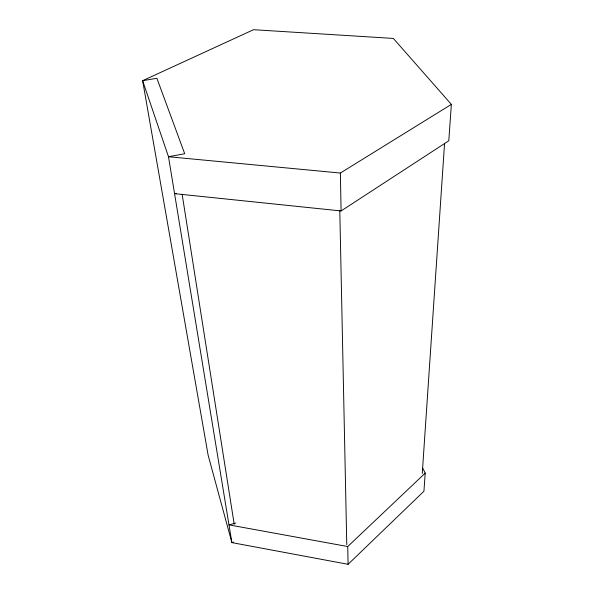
<?xml version="1.0" encoding="UTF-8"?>
<svg xmlns="http://www.w3.org/2000/svg" width="594" height="594" viewBox="0 0 594 594"><rect width="100%" height="100%" fill="white"/><g stroke="black" fill="none" stroke-linecap="round" stroke-linejoin="round"><path stroke-width="0.89" d="M422.26 473.47L444.535 143.822M422.742 468.183L425.215 473.121L423.93 491.238L348.091 564.3L231.898 542.612L208.152 455.301L142.634 80.695L253.527 29.7L393.362 38.432L451.366 104.388L448.789 140.785L341.105 210.952L174.569 193.659L176.307 193.325M348.091 564.3L347.735 546.539L425.215 473.121M233.561 542.166L231.898 542.612L168.496 156.727L184.697 153.727L156.89 78.289L142.634 80.695L168.496 156.727L340.355 173.04L451.366 104.388M235.781 523.076L228.987 524.866L347.735 546.539M182.135 194.26L234.207 524.242M339.783 210.335L346.777 544.668M340.355 173.04L341.105 210.952"/></g></svg>
